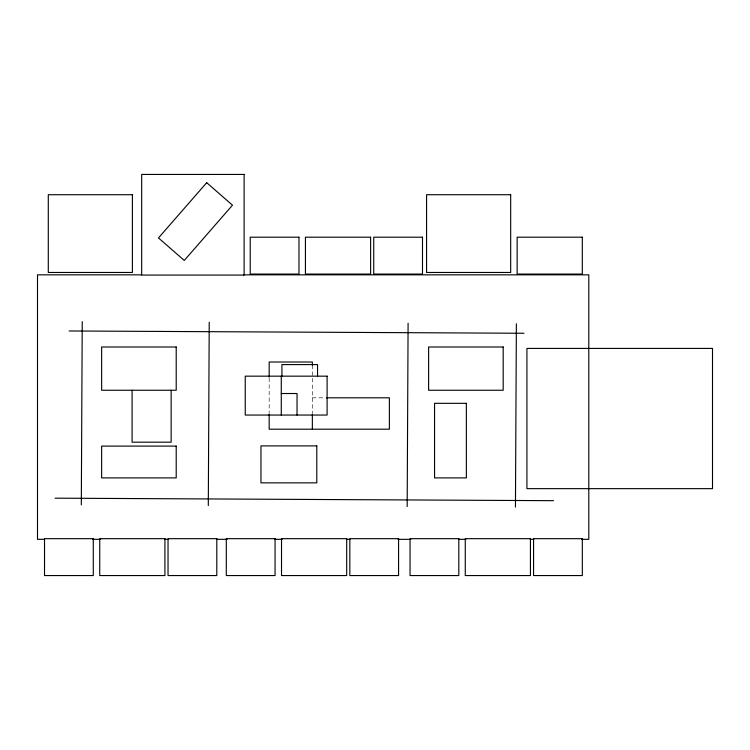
<?xml version="1.0" encoding="UTF-8"?>
<svg xmlns="http://www.w3.org/2000/svg" width="750" height="750" viewBox="0 0 750 750"><rect width="100%" height="100%" fill="white"/><g stroke="black" fill="none" stroke-linecap="round" stroke-linejoin="round"><path stroke-width="0.56" stroke-dasharray="3.75 2.81" d="M312.356 397.809L325.2 397.809M312.356 365.203L312.356 413.147M269.175 378.066L269.175 413.147"/><path stroke-width="1.12" d="M81.309 504.9L82.237 321.581M208.303 505.547L209.222 322.228M407.175 506.55L408.094 323.231M515.456 507.094L516.375 323.775M141.675 274.838L37.5 274.838L37.5 539.325L44.522 539.325M243.506 274.838L588.797 274.838L588.797 539.325L581.775 539.325M281.278 393.516L297.037 393.516L297.037 415.05M326.363 397.809L389.372 397.809L389.372 429.197L269.175 429.197L269.175 414.141M92.513 539.325L100.706 539.325M165.084 539.325L168.591 539.325M216.581 539.325L227.119 539.325M275.109 539.325L282.131 539.325M346.509 539.325L350.016 539.325M398.006 539.325L410.887 539.325M458.869 539.325L465.9 539.325M530.269 539.325L533.784 539.325M69.169 330.975L523.987 333.272M55.097 498.169L553.481 500.681M317.55 376.163L317.55 364.594L281.934 364.594L281.934 376.163M312.356 365.278L312.356 362.016L269.175 362.016L269.175 377.072M312.356 414.084L312.356 429.197M281.278 376.163L281.278 415.05M171.15 390.244L171.15 442.181L132.094 442.181L132.094 390.244M206.7 182.691L158.484 237.947L184.275 260.447L232.491 205.191L206.7 182.691M244.116 174.441L141.675 174.441L141.675 275.072L244.116 275.072L244.116 174.441M132.394 194.719L48.291 194.719L48.291 272.466L132.394 272.466L132.394 194.719M510.675 194.719L426.572 194.719L426.572 272.466L510.675 272.466L510.675 194.719M298.978 237.197L250.219 237.197L250.219 274.069L298.978 274.069L298.978 237.197M370.613 237.197L305.438 237.197L305.438 274.069L370.613 274.069L370.613 237.197M422.494 237.197L373.734 237.197L373.734 274.069L422.494 274.069L422.494 237.197M582.309 237.197L517.134 237.197L517.134 274.069L582.309 274.069L582.309 237.197M176.213 346.997L101.644 346.997L101.644 390.244L176.213 390.244L176.213 346.997M503.184 346.997L428.616 346.997L428.616 390.244L503.184 390.244L503.184 346.997M712.5 348.422L526.922 348.422L526.922 488.653L712.5 488.653L712.5 348.422M327.103 376.163L245.241 376.163L245.241 415.05L327.103 415.05L327.103 376.163M466.359 403.322L434.559 403.322L434.559 477.9L466.359 477.9L466.359 403.322M316.791 445.894L260.963 445.894L260.963 482.859L316.791 482.859L316.791 445.894M176.213 446.1L101.644 446.1L101.644 477.9L176.213 477.9L176.213 446.1M93.281 538.678L44.522 538.678L44.522 575.559L93.281 575.559L93.281 538.678M164.916 538.678L99.741 538.678L99.741 575.559L164.916 575.559L164.916 538.678M216.797 538.678L168.038 538.678L168.038 575.559L216.797 575.559L216.797 538.678M275.062 538.678L226.303 538.678L226.303 575.559L275.062 575.559L275.062 538.678M346.697 538.678L281.522 538.678L281.522 575.559L346.697 575.559L346.697 538.678M398.578 538.678L349.819 538.678L349.819 575.559L398.578 575.559L398.578 538.678M458.812 538.678L410.053 538.678L410.053 575.559L458.812 575.559L458.812 538.678M530.438 538.678L465.272 538.678L465.272 575.559L530.438 575.559L530.438 538.678M582.328 538.678L533.569 538.678L533.569 575.559L582.328 575.559L582.328 538.678"/></g></svg>
